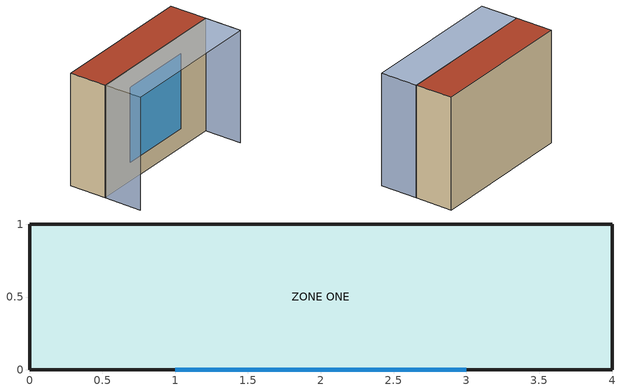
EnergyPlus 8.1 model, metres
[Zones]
ZONE ONE
 floor outside (TESTSURFACE): 0,0 0,1 4,1 4,0 z0
 wall outside (TESTSURFACE): 0,0 4,0 4,1 0,1 0,0 z0:3
 window (DOUBLE PANE WINDOW): 1,0 3,0 z0.5:2.5
 roof outside (TESTSURFACE): 0,1 0,0 4,0 4,1 z3
shading: 0,-1 0,0 / 4,0 4,-1 z0:3; 0,-1 0,0 4,0 4,-1 z3
[Site:Location]
UNKNOWN: Latitude {deg}=52; Longitude {deg}=-0.5; Time Zone {hr}=0; Elevation {m}=0
[SizingPeriod:DesignDay]
LONDON/GATWICK Ann Clg .4% Condns DB=>MWB: Month=6; Day of Month=15; Day Type=SummerDesignDay; Maximum Dry-Bulb Temperature {C}=27; Daily Dry-Bulb Temperature Range {deltaC}=9.7; Humidity Condition Type=Wetbulb; Wetbulb or DewPoint at Maximum Dry-Bulb {C}=18.6; Barometric Pressure {Pa}=100582; Wind Speed {m/s}=3.5; Wind Direction {deg}=90; Rain Indicator=No; Snow Indicator=No; Daylight Saving Time Indicator=No; Solar Model Indicator=ASHRAEClearSky; Sky Clearness=1
[Site:HeightVariation]
Wind Speed Profile Exponent=0; Wind Speed Profile Boundary Layer Thickness {m}=370; Air Temperature Gradient Coefficient {K/m}=0
[Site:GroundReflectance]
0, 0, 0, 0, 0, 0, 0, 0, 0, 0, 0, 0
[Building]
Test Shade-3: North Axis {deg}=0; Terrain=Country; Loads Convergence Tolerance Value=0.04; Temperature Convergence Tolerance Value {deltaC}=0.004; Solar Distribution=FullInteriorAndExterior; Minimum Number of Warmup Days=6
[Material]
LAYER 1: Roughness=Smooth; Thickness {m}=0.2; Conductivity {W/m-K}=1.2; Density {kg/m3}=2000; Specific Heat {J/kg-K}=1000; Thermal Absorptance=0.000001; Solar Absorptance=0.000001; Visible Absorptance=0.000001
[WindowMaterial:Glazing]
Glass Type 1: Optical Data Type=SpectralAverage; Thickness {m}=0.003175; Solar Transmittance at Normal Incidence=0.86156; Front Side Solar Reflectance at Normal Incidence=0.07846; Back Side Solar Reflectance at Normal Incidence=0.07846; Visible Transmittance at Normal Incidence=0.91325; Front Side Visible Reflectance at Normal Incidence=0.082; Back Side Visible Reflectance at Normal Incidence=0.082; Infrared Transmittance at Normal Incidence=0; Front Side Infrared Hemispherical Emissivity=0.84; Back Side Infrared Hemispherical Emissivity=0.84; Conductivity {W/m-K}=1.06
[WindowMaterial:Gas]
Air Space Resistance: Gas Type=AIR; Thickness {m}=0.013
[Construction]
TESTSURFACE: LAYER 1
Double Pane Window: Glass Type 1, Air Space Resistance, Glass Type 1
[Zone]
ZONE ONE: Type=1; Multiplier=1; Ceiling Height {m}=3; Volume {m3}=12
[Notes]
European Standard CEN 13791 Test Shade-3.idf
Basic file description: Sunlit area test.
Author:   R. H. Henninger,  GARD Analytics, Inc.
Date:     January 9, 2007
Building: South oriented surface with window and overhang and side fins.
Internal: None.
System:   None.
Plant:    None.
